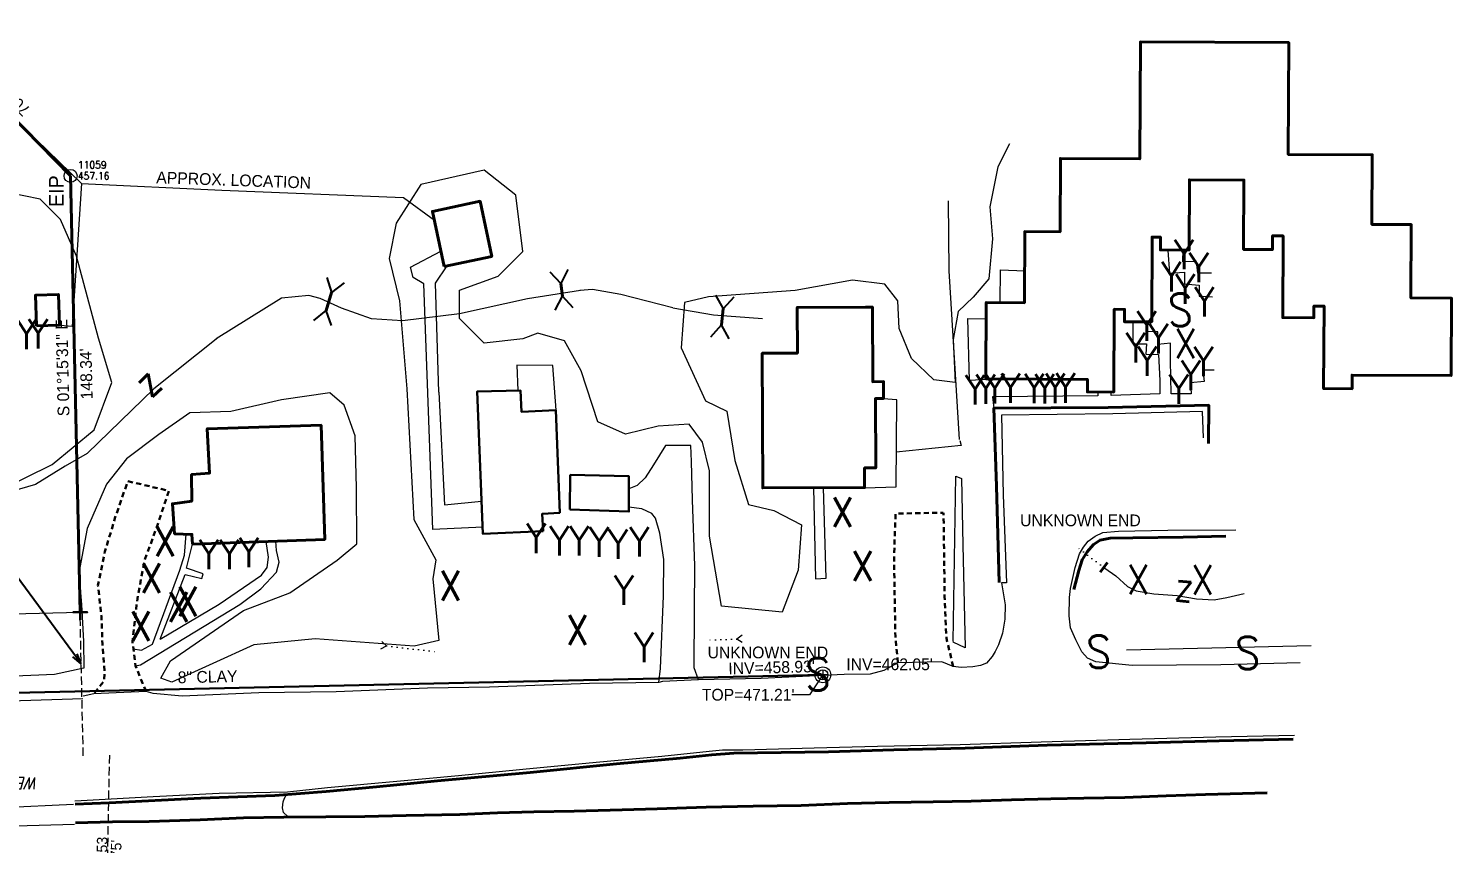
# Model space of a CAD drawing. Extents: x 2081991 to 2084654, y 739892 to 742657.
# Drawn here: x 2084170.4 to 2084654.1, y 741263.8 to 741540.7 of the extents above; entities that cross this region are included whole.
import ezdxf
from ezdxf.enums import TextEntityAlignment as Align

# ---------------------------------------------------------------- set-up
doc = ezdxf.new("R2010")
doc.units = 0
doc.header["$MEASUREMENT"] = 0
for name, pattern in [('DGN Style 1', [1.726131, 0.002872, -1.723259]), ('DGN Style 2', [2.872098, 1.723259, -1.148839]), ('DGN Style 3', [4.020938, 2.872099, -1.148839])]:
    doc.linetypes.add(name, pattern=pattern)
for name, color, linetype, lineweight in [('Exist Property Corner CELL', 6, 'Continuous', 30), ('Exist Property Iron Pin CELL', 6, 'Continuous', 13), ('Exist Property Iron Pin Cogo Elevation', 6, 'Continuous', 0), ('Exist Property Iron Pin Cogo Number', 6, 'Continuous', 0), ('Exist Property Iron Pin Text', 6, 'Continuous', 13), ('Exist Property Line', 6, 'Continuous', 40), ('Exist Property Line Text', 6, 'Continuous', 13), ('Exist Property Tie Line', 7, 'DGN Style 3', 13), ('Exist Right of Way Line', 6, 'Continuous', 13), ('Exist Roads EOP', 2, 'Continuous', 13), ('Exist Utilities Sanitary Sewer Manhole CELL', 3, 'Continuous', 13), ('Exist Utilities Sanitary Sewer Manhole Top Elevation', 3, 'Continuous', 13), ('Exist Utilities Sanitary Sewer UG Line', 3, 'Continuous', 30), ('Exist Utilities Sanitary Sewer UG Line Invert Elevation', 3, 'Continuous', 13), ('Exist Utilities Sanitary Sewer UG Line Text', 3, 'Continuous', 13), ('Old_Level_10', 7, 'Continuous', 0), ('Old_Level_11', 7, 'Continuous', 0), ('Old_Level_23', 7, 'Continuous', 0), ('Old_Level_26', 7, 'Continuous', 0), ('Old_Level_28', 7, 'Continuous', 0), ('Old_Level_3', 7, 'Continuous', 0), ('Old_Level_6', 7, 'Continuous', 0), ('Old_Level_7', 7, 'Continuous', 0), ('Old_Level_8', 7, 'Continuous', 0), ('Old_Level_9', 7, 'Continuous', 0)]:
    doc.layers.add(name, color=color, linetype=linetype, lineweight=lineweight)
doc.styles.add('Style-ITALICS', font='ITALICS.shx')
doc.styles.add('Style-STANDARD', font='STANDARD.shx')
doc.styles.add('Style-WORKING', font='WORKING.shx')
doc.dimstyles.get("Standard").update_dxf_attribs({"dimtxt": 0.18, "dimasz": 0.18, "dimexe": 0.18, "dimexo": 0.0625, "dimgap": 0.09, "dimtad": 0, "dimtih": 1, "dimtoh": 1, "dimdec": 4, "dimzin": 0, "dimdsep": 46, "dimtxsty": 'Standard', "dimcen": 0.09, "dimadec": 0, "dimazin": 0, "dimtfac": 1, "dimtdec": 4, "dimtofl": 0, "dimtmove": 0, "dimatfit": 3, "dimfxl": 1, "dimtolj": 1, "dimtzin": 0, "dimarcsym": 0})

# ---------------------------------------------------------------- blocks, each defined once
blk = doc.blocks.new('EXIST PROPERTY CORNER')
at = {"layer": 'Exist Property Corner CELL', "flags": 128}
blk.add_lwpolyline([(-0.05, 0), (0.05, 0), (0, 0), (0, 0.05), (0, -0.05)], dxfattribs=at)
at = {"layer": 'Exist Property Corner CELL'}
blk.add_point((0, 0), dxfattribs=at)
blk = doc.blocks.new('EXIST PROPERTY IRON PIN_1')
at = {"layer": 'Exist Property Iron Pin CELL'}
for radius in [0.0441, 0.00141]:
    blk.add_circle((0, 0), radius, dxfattribs=at)
blk = doc.blocks.new('EXIST UTILITIES SANITARY SEWER MANHOLE')
at = {"color": 0, "linetype": 'ByBlock', "lineweight": -2, "flags": 128}
blk.add_lwpolyline([(0, 0.03425), (0, -0.03425), (0, 0), (0.03425, 0), (-0.03425, 0)], dxfattribs=at)
at = {"color": 0, "linetype": 'ByBlock', "lineweight": -2}
for radius in [0.05389, 0.03425]:
    blk.add_circle((0, 0), radius, dxfattribs=at)
blk = doc.blocks.new('TerminatorOpen_0.5')
at = {"color": 0, "linetype": 'ByBlock', "lineweight": -2}
for q in [(-1, 0.25), (-1, 0), (-1, -0.25)]:
    blk.add_line((0, 0), q, dxfattribs=at)

msp = doc.modelspace()

# ---------------------------------------------------------------- linework, layer by layer
at = {"layer": 'Exist Property Line', "ltscale": 50}
for p, q in [((2084135.53, 741540.7163), (2084184.686, 741490.627)), ((2084184.686, 741490.627), (2084187.943929, 741342.325486))]:
    msp.add_line(p, q, dxfattribs=at)
at = {"layer": 'Exist Property Tie Line'}
for p, q in [((2084189.015517, 741293.546595), (2084187.943929, 741342.325486)), ((2084197.885653, 741293.803482), (2084196.346, 741217.0698))]:
    msp.add_line(p, q, dxfattribs=at)
at = {"layer": 'Exist Right of Way Line', "ltscale": 50, "flags": 128}
msp.add_lwpolyline([(2084135.53, 741540.7163), (2084106.503278, 741491.648993), (2084067.679092, 741339.401244), (2084187.943929, 741342.325486)], dxfattribs=at)
at = {"layer": 'Exist Roads EOP', "ltscale": 50, "flags": 128}
for points in [[(2084188.81502, 741312.937719), (2084139.306598, 741311.369746), (2084091.716997, 741310.184081), (2084068.726337, 741309.684302), (2084063.748652, 741312.148458), (2084059.906797, 741316.471322), (2084057.382363, 741323.945221), (2084056.931167, 741329.438038), (2084062.562615, 741372.323642), (2084070.376584, 741415.300516), (2084079.840147, 741458.298293), (2084093.273714, 741501.022828)], [(2084185.686812, 741277.044778), (2084137.273976, 741274.736128), (2084088.780996, 741272.360897), (2084065.00502, 741271.157918), (2084063.736393, 741270.33367), (2084063.213874, 741268.994908), (2084063.991901, 741267.611842), (2084065.281486, 741267.135293), (2084089.211937, 741267.749517), (2084137.818035, 741268.992149), (2084186.065822, 741270.313704)]]:
    msp.add_lwpolyline(points, dxfattribs=at)
at = {"layer": 'Exist Utilities Sanitary Sewer Manhole Top Elevation', "ltscale": 50, "flags": 128}
msp.add_lwpolyline([(2084440.3916, 741321.0924), (2084435.843467, 741314.320659), (2084429.843467, 741314.320659)], dxfattribs=at)
at = {"layer": 'Exist Utilities Sanitary Sewer UG Line', "ltscale": 50, "flags": 128}
msp.add_lwpolyline([(2083668.8046, 741296.8916), (2083991.7976, 741304.7867), (2084038.5822, 741312.1416), (2084440.3916, 741321.0924)], dxfattribs=at)
at = {"layer": 'Old_Level_10', "color": 5, "linetype": 'Continuous', "lineweight": 13, "ltscale": 49.9999, "flags": 128}
for points in [[(2084358.008096, 741451.674859), (2084339.994882, 741448.816865), (2084316.932178, 741443.758875), (2084297.501967, 741441.412629), (2084286.927738, 741442.007878), (2084276.783258, 741445.663871), (2084269.547523, 741448.992114), (2084265.72853, 741449.932112), (2084256.435799, 741449.091864), (2084234.185593, 741435.288892)], [(2084389.427783, 741445.774871), (2084371.732318, 741450.326862), (2084362.055338, 741451.992858), (2084357.836096, 741451.661359)], [(2084389.427783, 741445.774871), (2084403.176505, 741443.408875), (2084419.933722, 741442.177378)], [(2084234.712842, 741435.615891), (2084213.015886, 741418.246176), (2084190.302931, 741396.29222), (2084182.870696, 741391.995728), (2084172.792966, 741385.733491), (2084155.582, 741380.791251), (2084135.61929, 741379.552753), (2084112.308087, 741380.083752), (2084083.237645, 741380.833251), (2084073.681414, 741382.285748)], [(2084536.189239, 741357.334297), (2084539.944982, 741354.761803), (2084543.939224, 741351.10331), (2084546.903968, 741349.680563), (2084552.887456, 741348.649565), (2084560.77419, 741347.990316), (2084567.436927, 741346.920818), (2084573.383165, 741346.620319), (2084577.701406, 741347.371567), (2084583.619394, 741348.698815)]]:
    msp.add_lwpolyline(points, dxfattribs=at)
at = {"layer": 'Old_Level_11', "color": 3, "linetype": 'Continuous', "lineweight": 13, "ltscale": 49.9999, "flags": 128}
for points in [[(2084503.809804, 741501.464509), (2084499.810062, 741493.755275), (2084497.173067, 741480.148052), (2084498.097315, 741469.212074), (2084496.849568, 741455.639101), (2084491.528079, 741449.436613), (2084486.435339, 741444.490623), (2084484.719842, 741435.067392), (2084485.394091, 741420.420921), (2084478.096855, 741421.366419), (2084470.554121, 741428.559905), (2084466.371379, 741438.780385), (2084465.92713, 741448.203116), (2084461.500889, 741453.871604), (2084450.524161, 741455.178602), (2084431.0077, 741451.656359), (2084401.498509, 741449.527863), (2084393.357025, 741447.647867), (2084392.202527, 741432.249148), (2084400.558261, 741414.150684), (2084407.803246, 741410.639691), (2084410.486241, 741393.935974), (2084415.093731, 741378.977754), (2084423.765214, 741376.930758), (2084433.092945, 741372.061768), (2084431.978948, 741356.591799), (2084426.590958, 741342.368327), (2084405.91275, 741344.388323), (2084401.913008, 741368.237276), (2084401.881008, 741390.384731), (2084399.440763, 741400.181712), (2084394.955522, 741406.28645), (2084384.375293, 741405.563451), (2084373.309815, 741402.875206), (2084363.907834, 741407.044948), (2084358.266095, 741424.329914), (2084352.582606, 741434.547143), (2084343.549125, 741437.234388), (2084338.372385, 741435.262392)], [(2084338.372385, 741435.262392), (2084325.298911, 741433.798895), (2084316.915178, 741442.187128), (2084316.915178, 741451.773609), (2084330.089651, 741456.566849), (2084338.473385, 741464.955082), (2084336.078139, 741484.128044), (2084325.298911, 741492.516277), (2084303.740704, 741487.723037), (2084295.356971, 741474.541563), (2084292.961726, 741462.558337), (2084296.554719, 741448.178616), (2084298.949964, 741418.220926), (2084301.345459, 741373.883514), (2084308.800944, 741360.115542)], [(2084160.66224, 741383.784745), (2084178.407705, 741392.598227), (2084192.708426, 741404.347953), (2084198.773914, 741420.363171), (2084194.156923, 741435.504141), (2084186.696938, 741463.313336), (2084181.226449, 741475.811061), (2084174.321213, 741482.707547), (2084157.563497, 741486.09904)], [(2084308.800944, 741360.115542), (2084307.832196, 741353.733555), (2084309.816692, 741332.783847), (2084301.461959, 741330.783351), (2084267.795776, 741333.348345), (2084246.997818, 741331.26185), (2084219.124373, 741318.599875), (2084215.358131, 741319.945122), (2084218.680624, 741325.86261), (2084243.511075, 741342.909076), (2084259.276543, 741348.912314), (2084275.257761, 741360.015542), (2084282.036998, 741365.633531), (2084281.909498, 741384.627743), (2084281.410999, 741402.285208), (2084277.695506, 741412.675937), (2084272.796016, 741416.855678), (2084256.367549, 741414.516183), (2084239.181333, 741410.527191), (2084225.215611, 741410.143942), (2084214.757382, 741402.727457), (2084203.717654, 741394.512473), (2084196.874168, 741385.85249), (2084190.356931, 741370.802521), (2084187.540687, 741355.685051), (2084188.455435, 741344.931572), (2084189.129433, 741332.445347), (2084189.230183, 741323.297866), (2084179.272203, 741321.14212), (2084160.274991, 741320.355621)], [(2084484.723842, 741332.411847), (2084485.62609, 741388.618235), (2084487.498337, 741387.798737), (2084487.914336, 741365.304532), (2084488.790584, 741330.203102), (2084484.662092, 741332.189098)]]:
    msp.add_lwpolyline(points, dxfattribs=at)
at = {"layer": 'Old_Level_3', "color": 2, "linetype": 'Continuous', "lineweight": 13, "ltscale": 49.9999, "flags": 128}
for points in [[(2084569.770172, 741401.596209), (2084569.424923, 741410.511441), (2084538.983984, 741409.781693), (2084501.116059, 741409.313194), (2084501.658058, 741382.194248), (2084502.584806, 741358.298296), (2084502.816556, 741352.324308), (2084501.168559, 741352.331808), (2084502.407807, 741344.908322), (2084502.289557, 741340.051332), (2084501.436559, 741335.248342), (2084500.100311, 741331.2996), (2084498.989814, 741329.027854), (2084497.971316, 741327.332608)], [(2084398.099265, 741319.416373), (2084396.609768, 741323.426615), (2084396.779268, 741343.058576), (2084396.888018, 741358.147546), (2084396.03577, 741380.582751), (2084395.73927, 741393.564475), (2084395.571021, 741399.010714), (2084386.860038, 741398.968964), (2084382.875546, 741392.395477), (2084380.026302, 741387.966486), (2084377.266307, 741385.372741), (2084374.464563, 741384.341243)], [(2084384.638292, 741318.473125), (2084385.160041, 741323.244866), (2084386.204289, 741347.973816), (2084386.381539, 741360.283792), (2084385.012042, 741369.183524), (2084383.504045, 741374.341763), (2084382.253547, 741375.88901), (2084378.843054, 741377.435507), (2084374.458563, 741378.082006)], [(2084528.461755, 741328.888854), (2084526.337259, 741332.986346), (2084524.611262, 741337.035338), (2084524.143263, 741341.18508), (2084524.251763, 741347.304568), (2084524.534513, 741350.375811), (2084526.108259, 741357.558547), (2084527.645256, 741362.231788), (2084528.938254, 741364.512533), (2084530.6105, 741366.538279), (2084532.980746, 741368.160276), (2084535.551991, 741369.426523), (2084540.87298, 741369.899522), (2084557.662446, 741370.188772), (2084580.7894, 741370.399021)], [(2084497.971316, 741327.332608), (2084495.99907, 741325.090362), (2084494.012574, 741324.201864), (2084491.399329, 741323.757115), (2084487.362337, 741323.587865), (2084484.691842, 741323.909114)], [(2084602.675856, 741325.208112), (2084575.71316, 741324.472613), (2084545.502721, 741324.248614), (2084533.121245, 741325.465611), (2084530.363751, 741326.770859), (2084528.461755, 741328.888854)], [(2084465.88138, 741325.200612), (2084461.092889, 741322.539867), (2084456.432899, 741321.31362), (2084447.614916, 741321.21137), (2084419.442473, 741319.791623), (2084398.099265, 741319.416373)], [(2084484.691842, 741323.909114), (2084480.81835, 741325.491361), (2084465.88138, 741325.200612)], [(2084398.099265, 741319.416373), (2084385.84654, 741318.827625), (2084384.638292, 741318.473125), (2084361.04384, 741318.092626), (2084327.036658, 741316.942628), (2084306.0077, 741316.510129), (2084274.931012, 741315.326632), (2084248.735564, 741314.978132), (2084222.633366, 741313.883884), (2084212.724386, 741314.714383), (2084210.364641, 741315.399381), (2084192.594426, 741314.602383), (2084189.001602, 741313.824711)], [(2084600.64886, 741300.428911), (2084573.986414, 741299.910162), (2084544.701222, 741299.129414), (2084514.579032, 741298.250916), (2084487.057838, 741297.340667), (2084458.934644, 741296.747419), (2084437.494187, 741296.12892), (2084413.219235, 741295.457421), (2084406.282749, 741295.432921), (2084401.747758, 741294.981922), (2084385.70754, 741293.284426), (2084363.368335, 741291.26568), (2084338.426635, 741288.949184), (2084316.497679, 741286.786689), (2084295.563221, 741284.857942), (2084272.062268, 741282.651697), (2084258.461795, 741281.20695), (2084235.217341, 741280.789451), (2084212.800636, 741279.572203), (2084188.339935, 741278.232206), (2084186.150163, 741278.140679)], [(2084258.503545, 741272.961216), (2084257.079797, 741274.316214), (2084256.742048, 741275.90996), (2084256.933548, 741277.896706), (2084257.416047, 741279.202704), (2084258.121545, 741280.446701)]]:
    msp.add_lwpolyline(points, dxfattribs=at)
at = {"layer": 'Old_Level_3', "color": 2, "linetype": 'Continuous', "lineweight": 40, "ltscale": 49.9999, "flags": 128}
for points in [[(2084571.480169, 741399.651463), (2084571.528669, 741412.687437), (2084537.411487, 741411.897938), (2084498.520815, 741411.743689), (2084499.400063, 741385.190992), (2084500.357811, 741352.436807)], [(2084525.64851, 741350.066562), (2084527.366257, 741356.579549), (2084528.518255, 741360.189542), (2084530.193501, 741362.874286), (2084532.354497, 741365.364281), (2084534.602492, 741366.870278), (2084538.027986, 741367.539277), (2084545.71022, 741367.656777), (2084562.849436, 741367.909026), (2084577.331657, 741368.209026)], [(2084186.257835, 741277.078945), (2084197.777166, 741277.595457), (2084228.926604, 741279.148704), (2084254.085303, 741280.084952), (2084271.569269, 741281.471699), (2084288.678734, 741283.022196), (2084309.461193, 741285.052942), (2084340.89038, 741287.938436), (2084370.271071, 741290.792681), (2084391.915528, 741292.794177), (2084402.604006, 741293.907174), (2084410.191741, 741294.440923), (2084442.345427, 741294.965422), (2084464.551883, 741295.641171), (2084488.780584, 741296.14542), (2084516.662278, 741297.165918), (2084550.318461, 741298.023166), (2084575.054662, 741298.626665), (2084600.231611, 741299.197914)], [(2084591.438879, 741281.0297), (2084570.490421, 741280.454701), (2084557.061698, 741279.952452), (2084542.978476, 741279.361703), (2084529.150503, 741279.150204), (2084517.847776, 741278.957704), (2084504.505803, 741278.551455), (2084490.84958, 741278.202206), (2084477.919106, 741277.981456), (2084462.884136, 741277.744957), (2084448.735914, 741277.352457), (2084433.045196, 741276.697959), (2084416.656478, 741276.447459), (2084400.69326, 741276.10846), (2084384.085043, 741275.498961), (2084372.198817, 741275.258212), (2084355.8396, 741274.789463), (2084342.107627, 741274.491213), (2084329.785152, 741274.191964), (2084317.055928, 741273.615465), (2084298.821214, 741273.307216), (2084284.724242, 741272.990466), (2084271.444019, 741272.806717), (2084257.134797, 741272.698967), (2084243.473825, 741272.440967), (2084228.716104, 741271.797719), (2084211.388389, 741271.29772), (2084199.005414, 741271.10497), (2084186.423858, 741270.748954)]]:
    msp.add_lwpolyline(points, dxfattribs=at)
at = {"layer": 'Old_Level_3', "color": 2, "linetype": 'DGN Style 2', "lineweight": 30, "flags": 128}
for points in [[(2084210.364641, 741315.399381), (2084206.789148, 741324.111364), (2084205.7509, 741332.259098), (2084207.221147, 741345.770321), (2084209.799392, 741359.813793), (2084214.522383, 741372.722017), (2084218.140875, 741383.596995), (2084204.171403, 741386.874488), (2084199.795162, 741374.350013), (2084196.387169, 741362.936786), (2084194.003424, 741351.539059), (2084195.202921, 741340.94658), (2084195.535921, 741331.554849), (2084196.233919, 741322.181618), (2084196.138669, 741319.028124), (2084192.594426, 741314.602383)], [(2084465.88138, 741325.200612), (2084465.037632, 741334.131344), (2084464.580632, 741361.01679), (2084465.103881, 741375.87076), (2084481.269849, 741376.18326), (2084481.430599, 741375.89851), (2084481.779598, 741347.543317), (2084482.385597, 741333.515845), (2084484.691842, 741323.909114)]]:
    msp.add_lwpolyline(points, dxfattribs=at)
at = {"layer": 'Old_Level_6', "color": 30, "linetype": 'Continuous', "lineweight": 40, "ltscale": 49.9999, "flags": 128}
for points in [[(2084351.879108, 741449.756363), (2084351.282359, 741454.062354)], [(2084273.443015, 741450.95086), (2084271.630768, 741444.854122)], [(2084405.95, 741439.999132), (2084406.552249, 741445.411621)]]:
    msp.add_lwpolyline(points, dxfattribs=at)
at = {"layer": 'Old_Level_6', "color": 30, "linetype": 'DGN Style 1', "lineweight": 13, "flags": 128}
for points in [[(2084536.189239, 741357.334297), (2084527.094007, 741364.236534)], [(2084411.196489, 741333.219846), (2084400.75826, 741332.873846)], [(2084292.079227, 741330.91185), (2084308.496195, 741328.986354)]]:
    msp.add_lwpolyline(points, dxfattribs=at)
at = {"layer": 'Old_Level_6', "color": 30, "linetype": 'Continuous', "lineweight": 40, "flags": 128}
msp.add_lwpolyline([(2084534.595742, 741355.9168), (2084537.151237, 741359.287294)], dxfattribs=at)
at = {"layer": 'Old_Level_7', "color": 30, "linetype": 'Continuous', "lineweight": 13, "ltscale": 49.9999, "flags": 128}
msp.add_lwpolyline([(2084543.596974, 741329.548103), (2084606.348099, 741331.0506)], dxfattribs=at)
at = {"layer": 'Old_Level_8', "color": 30, "linetype": 'Continuous', "lineweight": 13, "ltscale": 49.9999, "flags": 128}
for points in [[(2084134.928292, 741539.851182), (2084188.362435, 741488.091286), (2084236.142089, 741485.797041), (2084297.871216, 741483.327046), (2084308.396195, 741475.618561)], [(2084188.362435, 741488.091286), (2084185.224191, 741439.454883), (2084181.139199, 741439.801133)], [(2084486.879338, 741401.06421), (2084483.313595, 741458.316346), (2084483.086095, 741482.138298)], [(2084324.799162, 741371.31002), (2084307.809446, 741370.468021), (2084304.717702, 741453.948354), (2084301.102959, 741456.06385), (2084300.282961, 741459.566843), (2084310.547691, 741465.037082)], [(2084557.646446, 741465.222082), (2084558.220445, 741457.563347), (2084563.292185, 741457.895346), (2084563.274435, 741453.940604), (2084568.241175, 741453.461855), (2084568.245175, 741449.800863), (2084572.797166, 741449.557363)], [(2084572.498667, 741457.559847), (2084567.813426, 741457.540347), (2084567.354677, 741461.507339), (2084562.780936, 741461.457089), (2084562.900936, 741465.563581)], [(2084309.897442, 741417.171178), (2084308.719444, 741454.155104), (2084312.668436, 741460.021342)], [(2084500.62656, 741447.631117), (2084500.75731, 741458.694095), (2084509.050794, 741458.312096)], [(2084496.289819, 741421.416419), (2084490.193581, 741421.06867), (2084489.700582, 741442.204378), (2084495.64232, 741441.995128)], [(2084545.70297, 741440.99888), (2084545.79097, 741433.534895), (2084550.364711, 741433.585145), (2084550.216961, 741430.026402), (2084554.505953, 741429.915902), (2084554.883452, 741421.04042)], [(2084558.521195, 741427.920906), (2084558.518945, 741433.781645), (2084554.297953, 741433.273396), (2084554.256953, 741437.664637), (2084550.66721, 741437.700887), (2084550.85521, 741441.18863)], [(2084349.699362, 741411.04419), (2084348.584864, 741426.23416), (2084336.426139, 741426.30916), (2084336.718388, 741417.701177)], [(2084573.412665, 741424.553913), (2084569.528923, 741424.611913), (2084569.982922, 741420.735921), (2084565.336681, 741420.315922), (2084565.60343, 741416.521929), (2084558.809444, 741416.577929), (2084558.521195, 741427.920906)], [(2084554.883452, 741421.04042), (2084554.950452, 741416.509179), (2084538.373235, 741416.01068), (2084538.362235, 741416.943928)], [(2084309.897442, 741417.171178), (2084311.814438, 741378.880754), (2084324.362663, 741380.078002)], [(2084454.709152, 741384.660743), (2084465.307881, 741385.018492), (2084465.59313, 741414.577683), (2084460.92964, 741414.852182)], [(2084533.885744, 741417.136428), (2084533.895244, 741415.87368), (2084498.071316, 741415.528181), (2084498.520815, 741411.743689)], [(2084486.948088, 741400.730711), (2084487.366337, 741398.994714), (2084465.259381, 741396.731469)], [(2084437.204437, 741384.634743), (2084437.937936, 741353.652805), (2084441.549179, 741353.910304), (2084440.62518, 741384.647993)], [(2084206.789148, 741324.111364), (2084208.453895, 741324.489363), (2084242.223827, 741344.994072), (2084249.346563, 741350.336561), (2084254.736052, 741355.92005), (2084255.5833, 741359.404793), (2084254.648052, 741363.384285), (2084254.419053, 741366.495779)], [(2084212.562137, 741331.508599), (2084221.822368, 741356.656549), (2084223.427365, 741361.790789), (2084223.948114, 741368.875524)], [(2084215.145631, 741333.251346), (2084235.227091, 741345.076322), (2084249.549813, 741354.959802), (2084251.539059, 741357.587547), (2084252.021308, 741361.05354), (2084251.161559, 741366.382279)], [(2084215.145631, 741333.251346), (2084223.620614, 741355.137552), (2084229.324103, 741353.854304), (2084229.757102, 741355.414051), (2084224.056364, 741357.356297), (2084226.187359, 741365.510781)], [(2084206.0144, 741329.966102), (2084208.861394, 741329.415853), (2084212.562137, 741331.508599)]]:
    msp.add_lwpolyline(points, dxfattribs=at)
at = {"layer": 'Old_Level_8', "color": 30, "linetype": 'Continuous', "lineweight": 40, "flags": 128}
for points in [[(2084495.80807, 741421.662169), (2084495.93332, 741447.603867), (2084508.882794, 741447.540867), (2084509.000544, 741471.720569), (2084521.02877, 741471.661819), (2084521.150019, 741496.541019), (2084548.114715, 741496.409769), (2084548.308465, 741536.17044), (2084598.773114, 741535.92469), (2084598.587864, 741497.947516), (2084627.128057, 741497.808267), (2084627.012808, 741474.150314), (2084640.376531, 741474.085064), (2084640.255031, 741449.134364), (2084654.075504, 741449.066864), (2084653.947254, 741422.777417), (2084620.270321, 741422.941416), (2084620.247571, 741418.284426), (2084610.60559, 741418.331426), (2084610.74234, 741446.356119), (2084607.294347, 741446.372869), (2084607.275097, 741442.417127), (2084596.710118, 741442.468627), (2084596.845368, 741470.249822), (2084593.225125, 741470.267322), (2084593.202375, 741465.591581), (2084583.398145, 741465.639331), (2084583.512895, 741489.212534), (2084564.997682, 741489.302784), (2084564.881182, 741465.404831), (2084555.124951, 741465.452331), (2084555.145951, 741469.809073), (2084552.314957, 741469.822823), (2084552.174707, 741441.03288), (2084542.906476, 741441.07813), (2084542.926976, 741445.272622), (2084539.426983, 741445.289622), (2084539.289983, 741417.148928), (2084530.316001, 741417.192428), (2084530.336751, 741421.488169), (2084496.341069, 741421.652169), (2084496.341069, 741421.659669), (2084495.80807, 741421.662169)], [(2084311.658688, 741459.808093), (2084307.668196, 741478.550055), (2084323.874914, 741482.000798), (2084327.865406, 741463.258836), (2084311.658688, 741459.808093)], [(2084173.138965, 741439.644383), (2084172.742466, 741450.071112), (2084180.545701, 741450.367861), (2084180.9422, 741439.941132), (2084173.138965, 741439.644383)], [(2084454.937152, 741446.02387), (2084431.693948, 741445.93587), (2084431.752698, 741430.400151), (2084419.791972, 741430.354901), (2084419.965222, 741384.571993), (2084454.584402, 741384.702993), (2084454.559153, 741391.368979), (2084458.351145, 741391.383479), (2084458.261895, 741414.972932), (2084461.03239, 741414.983182), (2084461.01114, 741420.710921), (2084457.327897, 741420.697171), (2084457.233897, 741446.03262), (2084454.937152, 741446.02387)], [(2084226.128109, 741365.512281), (2084271.120519, 741367.081028), (2084269.841022, 741405.9017), (2084231.171849, 741404.707953), (2084231.967848, 741389.620483), (2084225.83136, 741389.151234), (2084225.87686, 741380.108002), (2084219.320873, 741379.201504), (2084220.074372, 741369.024524), (2084225.93411, 741368.803775), (2084226.128109, 741365.512281)]]:
    msp.add_lwpolyline(points, close=True, dxfattribs=at)
at = {"layer": 'Old_Level_8', "color": 30, "linetype": 'Continuous', "lineweight": 30, "flags": 128}
for points in [[(2084345.313371, 741369.879022), (2084344.960372, 741375.765761), (2084350.96736, 741376.15576), (2084349.645862, 741411.01019), (2084337.997636, 741410.442191), (2084337.599636, 741417.723427), (2084322.907666, 741417.395177), (2084324.821912, 741369.044274), (2084345.313371, 741369.879022)], [(2084354.376603, 741377.282758), (2084374.454063, 741376.565759), (2084374.465063, 741388.575485), (2084354.501853, 741389.089984)], [(2084354.376603, 741377.282758), (2084354.501853, 741389.089984)]]:
    msp.add_lwpolyline(points, dxfattribs=at)

# ---------------------------------------------------------------- block references
at = {"layer": 'Exist Property Corner CELL', "xscale": 50, "yscale": 50, "zscale": 50}
msp.add_blockref('EXIST PROPERTY CORNER', (2084187.943929, 741342.325486), dxfattribs=at)
at = {"layer": 'Exist Property Iron Pin CELL', "xscale": 50, "yscale": 50, "zscale": 50}
msp.add_blockref('EXIST PROPERTY IRON PIN_1', (2084184.686, 741490.627), dxfattribs=at)
at = {"layer": 'Exist Utilities Sanitary Sewer Manhole CELL', "xscale": 50, "yscale": 50, "zscale": 50}
msp.add_blockref('EXIST UTILITIES SANITARY SEWER MANHOLE', (2084440.3916, 741321.0924), dxfattribs=at)

# ---------------------------------------------------------------- texts
at = {"layer": 'Exist Property Iron Pin Cogo Elevation', "style": 'Style-STANDARD'}
msp.add_text('457.16', height=2.5, dxfattribs=at).set_placement((2084187.186, 741490.627), align=Align.MIDDLE_LEFT)
at = {"layer": 'Exist Property Iron Pin Cogo Number', "style": 'Style-STANDARD'}
msp.add_text('11059', height=2.5, dxfattribs=at).set_placement((2084187.186, 741494.377), align=Align.MIDDLE_LEFT)
at = {"layer": 'Exist Property Iron Pin Text', "style": 'Style-WORKING'}
msp.add_text('EIP', height=5, rotation=90, dxfattribs=at).set_placement((2084179.854441, 741485.43569), align=Align.MIDDLE_CENTER)
at = {"layer": 'Exist Property Line Text', "style": 'Style-WORKING'}
for s, rotation, p in [("70.18'", 134.461208, (2084164.838915, 741517.037682)), ('S 01%%D15\'31" E', 91.258487, (2084181.966173, 741425.43061)), ("148.34'", 91.258487, (2084190.013953, 741423.343513))]:
    msp.add_text(s, height=4, rotation=rotation, dxfattribs=at).set_placement(p, align=Align.MIDDLE_CENTER)
at = {"layer": 'Exist Property Tie Line', "linetype": 'Continuous', "insert": (2084197.742667, 741258.577781), "char_height": 3.6, "attachment_point": 5, "rotation": 88.85051254, "line_spacing_factor": 0.798413, "style": 'Style-WORKING'}
msp.add_mtext("+52.53\\P76.75'", dxfattribs=at)
at = {"layer": 'Exist Utilities Sanitary Sewer Manhole Top Elevation', "style": 'Style-WORKING'}
msp.add_text("TOP=471.21'", height=4, dxfattribs=at).set_placement((2084415.005401, 741314.320659), align=Align.MIDDLE_CENTER)
at = {"layer": 'Exist Utilities Sanitary Sewer UG Line Invert Elevation', "style": 'Style-WORKING'}
msp.add_text("INV=458.93'", height=4, rotation=1.463462, dxfattribs=at).set_placement((2084422.965336, 741323.606217), align=Align.MIDDLE_CENTER)
msp.add_text("INV=462.05'", height=4, dxfattribs=at).set_placement((2084463.078983, 741324.665144), align=Align.MIDDLE_CENTER)
at = {"layer": 'Exist Utilities Sanitary Sewer UG Line Text', "style": 'Style-WORKING'}
msp.add_text('8" CLAY', height=4, rotation=1.276123, dxfattribs=at).set_placement((2084231.275998, 741320.435084), align=Align.MIDDLE_CENTER)
at = {"layer": 'Old_Level_10', "color": 5, "linetype": 'Continuous', "lineweight": 30, "style": 'Style-STANDARD'}
for rotation, p in [(223.856431, (2084212.993778, 741418.21616)), (174.550511, (2084562.929933, 741347.7846))]:
    msp.add_text('z', height=9.99998, rotation=rotation, dxfattribs=at).set_placement(p, align=Align.MIDDLE_CENTER)
at = {"layer": 'Old_Level_11', "color": 3, "linetype": 'Continuous', "lineweight": 13, "style": 'Style-STANDARD'}
for s, p in [('Y', (2084563.158758, 741463.871085)), ('Y', (2084568.178998, 741459.477843)), ('Y', (2084558.855766, 741456.3661)), ('Y', (2084563.572507, 741452.176858)), ('Y', (2084570.053494, 741447.858117)), ('Y', (2084550.485033, 741439.610633)), ('Y', (2084169.775545, 741436.691139)), ('Y', (2084173.680787, 741436.927139)), ('Y', (2084554.511775, 741435.313142)), ('X', (2084563.712257, 741433.659145)), ('Y', (2084546.760541, 741432.244898)), ('Y', (2084550.654533, 741427.684157)), ('Y', (2084569.809744, 741427.526907)), ('Y', (2084565.509253, 741422.840917)), ('Y', (2084492.1349, 741417.890927)), ('Y', (2084495.740893, 741418.127176)), ('Y', (2084498.850136, 741418.307176)), ('Y', (2084504.206626, 741418.500425)), ('Y', (2084512.24411, 741418.406926)), ('Y', (2084515.824102, 741418.253426)), ('Y', (2084519.388345, 741418.426676)), ('Y', (2084522.903088, 741418.554175)), ('Y', (2084561.391261, 741418.164426)), ('X', (2084447.06799, 741376.34151)), ('X', (2084216.8262, 741366.39878)), ('Y', (2084342.998448, 741367.460277)), ('Y', (2084350.874182, 741366.654279)), ('Y', (2084357.576919, 741366.593529)), ('Y', (2084364.369655, 741366.20803)), ('Y', (2084378.059878, 741366.24778)), ('Y', (2084231.733421, 741361.961038)), ('Y', (2084238.689907, 741361.950039)), ('Y', (2084245.315143, 741362.690787)), ('Y', (2084370.775393, 741365.509781)), ('X', (2084453.931976, 741358.057046)), ('X', (2084212.22696, 741353.936305)), ('X', (2084313.872506, 741351.36631)), ('X', (2084547.632789, 741353.467055)), ('X', (2084569.495745, 741353.338306)), ('Y', (2084372.783639, 741349.833313)), ('X', (2084221.441191, 741344.119074)), ('X', (2084224.532435, 741345.96082)), ('X', (2084208.593967, 741337.605587)), ('X', (2084357.03492, 741336.32559)), ('Y', (2084379.632625, 741330.413102))]:
    msp.add_text(s, height=9.99998, dxfattribs=at).set_placement(p, align=Align.MIDDLE_CENTER)
at = {"layer": 'Old_Level_23', "color": 7, "linetype": 'Continuous', "lineweight": 13, "style": 'Style-ITALICS'}
msp.add_text('WESTERN BLVD (SR 1012)', height=4, rotation=180, dxfattribs=at).set_placement((2084138.136399, 741284.20191), align=Align.MIDDLE_CENTER)
at = {"layer": 'Old_Level_26', "color": 30, "linetype": 'Continuous', "lineweight": 13, "style": 'Style-WORKING'}
for p in [(2084527.951549, 741373.565523), (2084421.713761, 741328.685863)]:
    msp.add_text('UNKNOWN END', height=3.999992, rotation=0.000019, dxfattribs=at).set_placement(p, align=Align.MIDDLE_CENTER)
at = {"layer": 'Old_Level_28', "color": 30, "linetype": 'Continuous', "lineweight": 13, "insert": (2084240.049462, 741486.782291), "char_height": 3.999987, "attachment_point": 5, "rotation": 357.96958526, "line_spacing_factor": 0.72, "style": 'Style-WORKING'}
msp.add_mtext('APPROX. LOCATION\\P \\P', dxfattribs=at)
at = {"layer": 'Old_Level_6', "color": 30, "linetype": 'Continuous', "lineweight": 40, "style": 'Style-STANDARD'}
for height, rotation, width, p in [(6.599987, 8.130972, 2, (2084351.282251, 741454.062289)), (6.599736, 343.204642, 2.000038, (2084273.442849, 741450.950757)), (6.599736, 187.649267, 2.000038, (2084351.879218, 741449.756346)), (6.599735, 353.891656, 2.000038, (2084406.552189, 741445.41175)), (6.599735, 163.686347, 2.000038, (2084271.630722, 741444.854074)), (6.599987, 173.40995, 2, (2084405.949967, 741439.999025))]:
    msp.add_text('v', height=height, rotation=rotation, dxfattribs=dict(at, width=width)).set_placement(p, align=Align.CENTER)
at = {"layer": 'Old_Level_6', "color": 30, "linetype": 'DGN Style 1', "lineweight": 13, "style": 'Style-STANDARD'}
for height, rotation, width, p in [(2.649745, 83.069661, 2.000095, (2084292.079237, 741330.911824)), (2.649995, 271.657653, 1.999999, (2084411.196446, 741333.219704))]:
    msp.add_text('v', height=height, rotation=rotation, dxfattribs=dict(at, width=width)).set_placement(p, align=Align.CENTER)
at = {"layer": 'Old_Level_8', "color": 30, "linetype": 'Continuous', "lineweight": 13, "style": 'Style-STANDARD'}
msp.add_text('S', height=10.999978, dxfattribs=at).set_placement((2084561.856542, 741445.105622), align=Align.MIDDLE_CENTER)
at = {"layer": 'Old_Level_9', "color": 1, "linetype": 'Continuous', "lineweight": 13, "style": 'Style-STANDARD'}
for p in [(2084534.131848, 741328.924854), (2084584.761496, 741328.543605), (2084438.686039, 741321.263119)]:
    msp.add_text('S', height=10.999978, dxfattribs=at).set_placement(p, align=Align.MIDDLE_CENTER)

# ---------------------------------------------------------------- leaders
at = {"layer": 'Exist Property Tie Line', "linetype": 'Continuous'}
msp.add_leader([(2084188.296421, 741324.80693), (2084164.985376, 741356.558686)], dimstyle='Standard', override={"dimtxt": 3.6, "dimasz": 3.6, "dimgap": 0, "dimtxsty": 'Style-WORKING', "dimldrblk": 'TerminatorOpen_0.5'}, dxfattribs=at)

doc.saveas('drawing.dxf')
